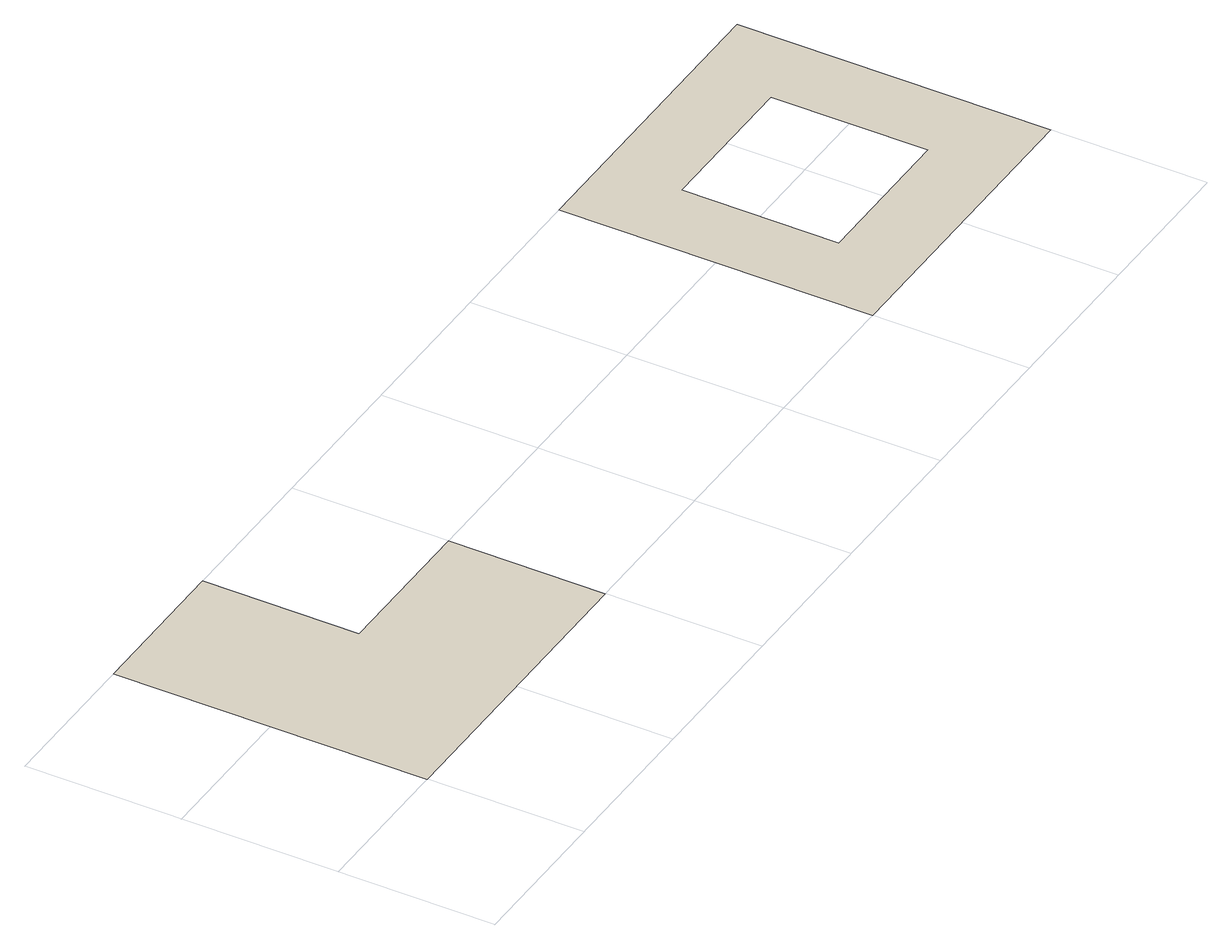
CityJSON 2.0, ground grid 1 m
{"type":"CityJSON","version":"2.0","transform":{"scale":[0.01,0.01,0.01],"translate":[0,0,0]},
"CityObjects":{
"building1":{"type":"Building","geometry":[{"type":"MultiSurface","lod":"1","boundaries":[[[0,1,2,3,4,5]],[[6,7,8,9],[10,11,12,13]]]}]}
},
"vertices":[
[0,0,0],[200,0,0],[200,100,0],[100,100,0],[100,200,0],[0,200,0],[500,0,0],[700,0,0],[700,200,0],[500,200,0],[550,50,0],[550,150,0],[650,150,0],[650,50,0]
]}
